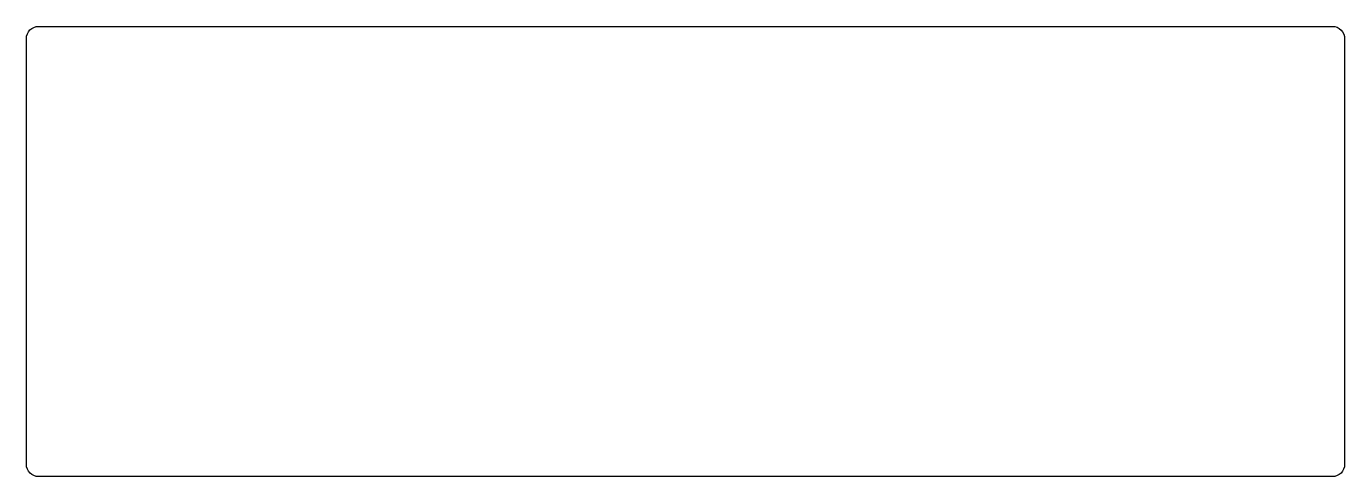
# Model space of a CAD drawing. Header units: millimetres. Extents: x -10 to 343, y -86 to 35.
import ezdxf

# ---------------------------------------------------------------- set-up
doc = ezdxf.new("R2010")
doc.units = ezdxf.units.MM
doc.layers.get('0').update_dxf_attribs({"linetype": 'CONTINUOUS'})

msp = doc.modelspace()

# ---------------------------------------------------------------- linework, layer by layer
msp.add_lwpolyline([(-6.267809, 34.579), (339.351691, 34.579, -0.4158211954), (342.65875, 31.253665), (342.65875, -82.42141, -0.4142134844), (339.351691, -85.728549), (-6.264809, -85.72847, -0.414057695), (-9.574868, -82.42625), (-9.574868, 31.271941, -0.4142112372)], format="xyb", close=True)

doc.saveas('drawing.dxf')
